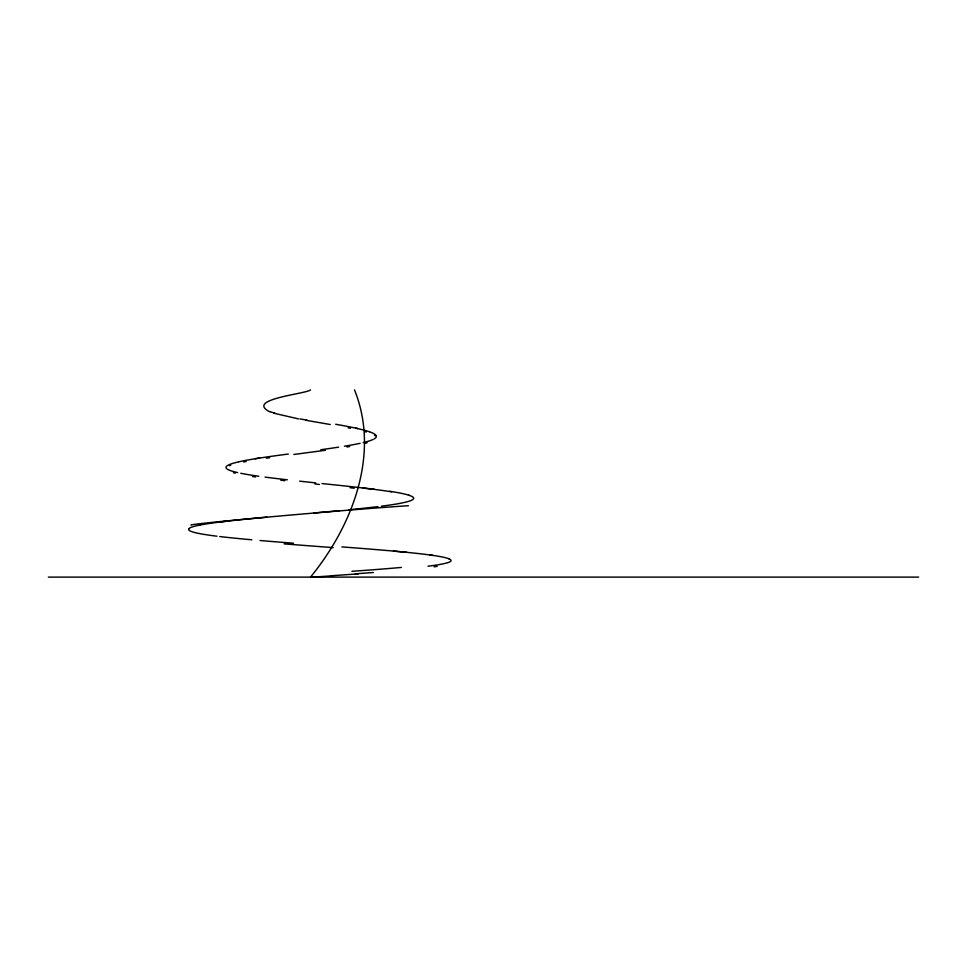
<?xml version="1.0" encoding="UTF-8"?>
<svg xmlns="http://www.w3.org/2000/svg" width="967" height="967" viewBox="0 0 967 967"><rect width="100%" height="100%" fill="white"/><g stroke="black" fill="none" stroke-linecap="round" stroke-linejoin="round"><path stroke-width="1.45" d="M310.492 577.118C352.145 526.278 380.454 454.321 354.502 389.882M229.542 465.707L230.75 465.248M365.381 443.249L367.097 442.777M310.492 389.882C306.624 393.956 244.458 399.105 269.95 411.894M243.744 461.972L246.186 461.501M346.996 446.984L349.716 446.524M434.098 566.819L437.157 566.36M266.396 458.225L269.648 457.754M325.432 450.259L293.871 454.478M358.346 573.854L331.343 575.752M48.35 577.118L918.65 577.118M333.204 547.636L284.153 543.889M314.916 483.971L319.352 484.431M350.054 487.719L354.26 488.178M280.805 480.224L284.842 480.696M252.423 476.477L255.518 476.949M330.218 424.513L306.116 420.307M298.513 418.904L274.12 413.272M348.132 427.801L350.489 428.26M233.458 472.73L235.223 473.201M364.728 431.536L366.372 432.007M374.531 435.283L375.172 435.754M332.056 575.836A161.03 5.306 -3.5 0 1 310.697 577.239M373.335 572.5A142.923 3.421 -3.7 0 1 355.3 573.842M401.426 567.436A145.993 5.016 -3.3 0 1 351.903 571.304M447.769 562.637A142.645 9.247 -1.4 0 1 428.055 566.203M448.893 558.817A140.674 9.9 0.1 0 1 448.096 562.564M429.856 554.985A138.378 9.114 1.6 0 1 449.304 558.95M393.436 551.093A136.142 7.047 2.9 0 1 433.107 555.409M341.859 546.911A133.905 3.977 3.9 0 1 406.865 552.314M293.521 543.212A129.433 3.336 4.1 0 1 260.002 540.505M251.843 539.779A127.197 6.551 3.4 0 1 219.751 536.552M216.934 536.202A124.961 8.824 2.1 0 1 195.443 532.708M194.959 532.575A122.724 9.851 0.4 0 1 188.819 528.889M188.746 528.949A120.488 9.489 -1.3 0 1 199.988 525.057M198.259 525.383A118.252 7.772 -3 0 1 226.979 521.201M219.509 522.059A116.016 4.956 -4.2 0 1 266.928 517.188M191.2 525.093A113.78 1.438 -4.9 0 1 280.273 515.967A113.78 1.438 -4.9 0 1 408.412 505.729M339.659 510.661A111.543 2.285 -5 0 1 313.659 513.018M377.964 506.623A109.307 5.681 -4.3 0 1 349.039 509.742M403.021 502.767A107.083 8.28 -2.9 0 1 381.361 506.188M403.868 502.574A104.847 9.694 -1.1 0 0 413.405 498.948A102.611 9.73 1 0 0 408.533 495.128M389.689 491.296A100.387 8.389 3 0 1 409.355 495.358M362.54 487.96A98.271 5.85 4.7 0 1 391.671 491.816M322.011 483.56A96.047 2.466 5.7 0 1 374.386 489.326M315.738 482.884A93.823 1.257 6 0 1 299.637 481.167M287.368 479.801A91.587 4.811 5.4 0 1 265.067 477.106M258.818 476.248A89.363 7.688 4 0 1 240.771 473.274M237.689 472.609A87.139 9.452 2 0 1 227.861 469.478M227.04 468.959A84.915 9.875 -0.5 0 1 227.318 465.683M227.825 465.332A82.691 8.884 -3.1 0 1 238.571 461.888M238.934 461.779A80.479 6.612 -5.3 0 1 259.591 458.068M255.119 458.733A78.254 3.397 -6.8 0 1 288.335 454.043M338.631 447.153A73.818 3.977 -7.1 0 1 320.778 449.728M360.123 443.309A71.606 7.083 -5.6 0 1 344.433 446.222M372.96 439.526A69.394 9.15 -3.2 0 1 363.169 442.608M376.151 435.742A67.182 9.912 -0.1 0 1 374.048 438.97M369.914 431.959A64.982 9.223 3.2 0 1 375.97 435.343M355.651 428.163A62.77 7.204 6.3 0 1 369.467 431.778M335.682 424.271A60.583 4.146 8.6 0 1 357.79 428.562M306.986 420.174A56.642 3.143 9.6 0 1 299.951 418.892M275.003 413.272A59.966 8.485 7.1 0 1 270.748 411.918"/></g></svg>
